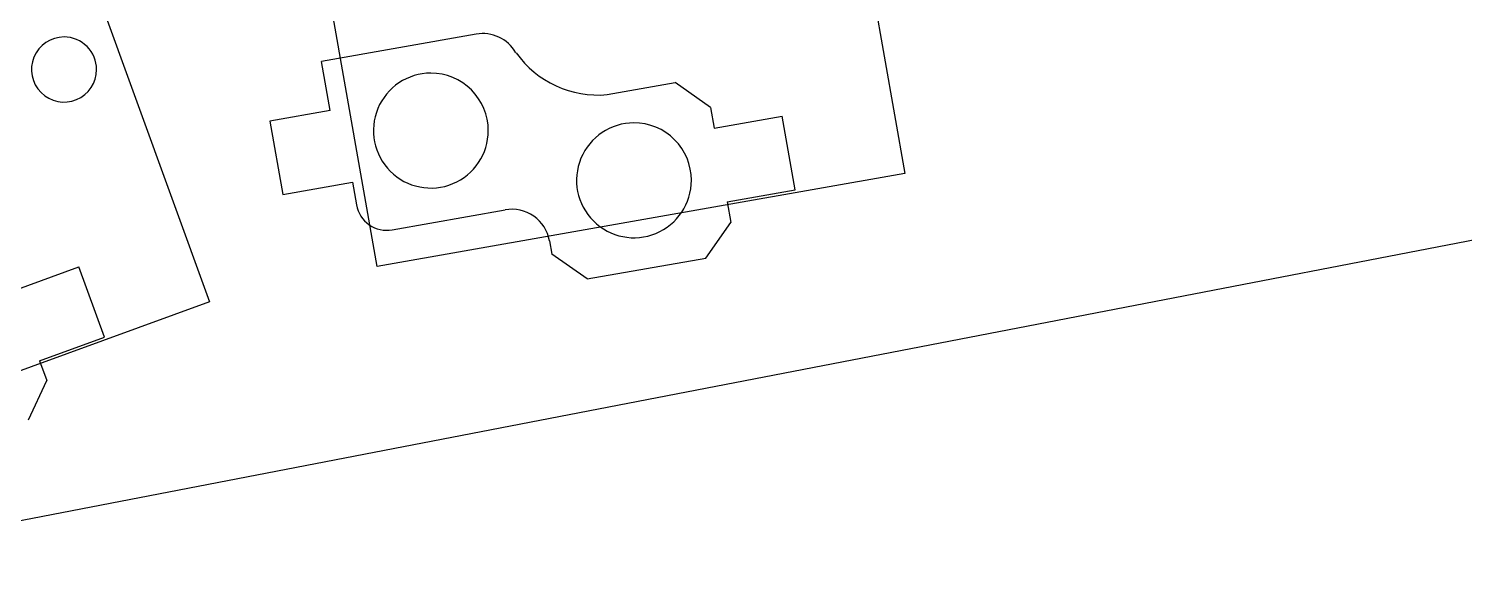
# Model space of a CAD drawing. Header units: millimetres. Extents: x 0 to 277, y 107 to 297.
# Drawn here: x 166.11 to 203.62, y 164.14 to 178.64 of the extents above; entities that cross this region are included whole.
import ezdxf

# ---------------------------------------------------------------- set-up
doc = ezdxf.new("R2010")
doc.units = ezdxf.units.MM
doc.layers.add('Layer_1', color=7, linetype='CONTINUOUS')

msp = doc.modelspace()

# ---------------------------------------------------------------- linework, layer by layer
at = {"layer": 'Layer_1', "color": 7}
for points in [[(189.0009, 174.8673), (175.2136, 172.4362), (172.7825, 186.2236), (186.5698, 188.6546)], [(170.8372, 171.5135), (157.6815, 166.7252), (152.8932, 179.8809), (166.0489, 184.6692)], [(167.0335, 178.42831)], [(167.0335, 178.42831)], [(167.0335, 178.42831)], [(176.61879, 177.4842)], [(176.61879, 177.4842)], [(176.61879, 177.4842)], [(181.9249, 176.1858)], [(181.9249, 176.1858)], [(181.9249, 176.1858)]]:
    msp.add_lwpolyline(points, close=True, dxfattribs=at)
for points in [[(157.2742, 164.1388), (241.6804, 180.4445)], [(177.7995, 178.5024), (173.7578, 177.7898)], [(173.8794, 177.1004), (173.7578, 177.7898)], [(173.9836, 176.5095), (173.8794, 177.1004)], [(181.2257, 176.9234), (182.9984, 177.236)], [(183.9251, 176.5871), (182.9984, 177.236)], [(173.9836, 176.5095), (172.4079, 176.2317)], [(183.9251, 176.5871), (184.0206, 176.0454), (185.7972, 176.3587)], [(184.3593, 174.125), (186.1359, 174.4383), (185.7972, 176.3587)], [(172.4079, 176.2317), (172.7465, 174.3113), (174.5723, 174.6333)], [(174.5723, 174.6333), (174.6765, 174.0424)], [(184.3593, 174.125), (184.4548, 173.5834)], [(175.6033, 173.3935), (178.5577, 173.9144)], [(183.8058, 172.6566), (184.4548, 173.5834)], [(179.7162, 173.1032), (179.7769, 172.7586)], [(180.7037, 172.1096), (179.7769, 172.7586)], [(180.7037, 172.1096), (183.8058, 172.6566)], [(165.5399, 172.3257), (165.728, 171.8089), (167.4232, 172.4259)], [(166.395, 169.9765), (168.0902, 170.5935), (167.4232, 172.4259)], [(166.395, 169.9765), (166.5831, 169.4597)], [(166.1049, 168.4343), (166.5831, 169.4597)]]:
    msp.add_lwpolyline(points, dxfattribs=at)
for points in [[(178.8391, 178.0176), (178.628909, 178.381644), (178.213485, 178.57537), (177.7995, 178.5024)], [(167.0335, 178.42831), (166.689707, 178.42831), (166.379766, 178.221214), (166.248202, 177.903591)], [(167.0335, 178.42831), (166.689707, 178.42831), (166.379766, 178.221214), (166.248202, 177.903591)], [(167.0335, 178.42831), (166.689707, 178.42831), (166.379766, 178.221214), (166.248202, 177.903591)], [(167.634541, 178.179351), (167.475135, 178.338757), (167.258934, 178.42831), (167.0335, 178.42831)], [(167.634541, 178.179351), (167.475135, 178.338757), (167.258934, 178.42831), (167.0335, 178.42831)], [(167.634541, 178.179351), (167.475135, 178.338757), (167.258934, 178.42831), (167.0335, 178.42831)], [(167.8835, 177.57831), (167.8835, 177.803744), (167.793947, 178.019945), (167.634541, 178.179351)], [(167.8835, 177.57831), (167.8835, 177.803744), (167.793947, 178.019945), (167.634541, 178.179351)], [(167.8835, 177.57831), (167.8835, 177.803744), (167.793947, 178.019945), (167.634541, 178.179351)], [(166.248202, 177.903591), (166.116639, 177.585968), (166.189361, 177.220368), (166.432459, 176.977269)], [(166.248202, 177.903591), (166.116639, 177.585968), (166.189361, 177.220368), (166.432459, 176.977269)], [(166.248202, 177.903591), (166.116639, 177.585968), (166.189361, 177.220368), (166.432459, 176.977269)], [(178.8439, 178.0185), (179.385756, 177.254865), (180.293292, 176.8376), (181.2257, 176.9234)], [(167.358781, 176.793012), (167.676404, 176.924576), (167.8835, 177.234517), (167.8835, 177.57831)], [(167.358781, 176.793012), (167.676404, 176.924576), (167.8835, 177.234517), (167.8835, 177.57831)], [(167.358781, 176.793012), (167.676404, 176.924576), (167.8835, 177.234517), (167.8835, 177.57831)], [(176.61879, 177.4842), (176.012097, 177.4842), (175.465142, 177.118737), (175.232971, 176.558225)], [(176.61879, 177.4842), (176.012097, 177.4842), (175.465142, 177.118737), (175.232971, 176.558225)], [(176.61879, 177.4842), (176.012097, 177.4842), (175.465142, 177.118737), (175.232971, 176.558225)], [(177.67945, 177.04486), (177.398146, 177.326165), (177.016615, 177.4842), (176.61879, 177.4842)], [(177.67945, 177.04486), (177.398146, 177.326165), (177.016615, 177.4842), (176.61879, 177.4842)], [(177.67945, 177.04486), (177.398146, 177.326165), (177.016615, 177.4842), (176.61879, 177.4842)], [(178.11879, 175.9842), (178.11879, 176.382025), (177.960755, 176.763556), (177.67945, 177.04486)], [(178.11879, 175.9842), (178.11879, 176.382025), (177.960755, 176.763556), (177.67945, 177.04486)], [(178.11879, 175.9842), (178.11879, 176.382025), (177.960755, 176.763556), (177.67945, 177.04486)], [(166.432459, 176.977269), (166.675558, 176.734171), (167.041158, 176.661449), (167.358781, 176.793012)], [(166.432459, 176.977269), (166.675558, 176.734171), (167.041158, 176.661449), (167.358781, 176.793012)], [(166.432459, 176.977269), (166.675558, 176.734171), (167.041158, 176.661449), (167.358781, 176.793012)], [(175.232971, 176.558225), (175.000799, 175.997714), (175.129133, 175.352537), (175.55813, 174.92354)], [(175.232971, 176.558225), (175.000799, 175.997714), (175.129133, 175.352537), (175.55813, 174.92354)], [(175.232971, 176.558225), (175.000799, 175.997714), (175.129133, 175.352537), (175.55813, 174.92354)], [(177.192815, 174.598381), (177.753327, 174.830552), (178.11879, 175.377507), (178.11879, 175.9842)], [(177.192815, 174.598381), (177.753327, 174.830552), (178.11879, 175.377507), (178.11879, 175.9842)], [(177.192815, 174.598381), (177.753327, 174.830552), (178.11879, 175.377507), (178.11879, 175.9842)], [(181.9249, 176.1858), (181.318207, 176.1858), (180.771252, 175.820337), (180.539081, 175.259825)], [(181.9249, 176.1858), (181.318207, 176.1858), (180.771252, 175.820337), (180.539081, 175.259825)], [(181.9249, 176.1858), (181.318207, 176.1858), (180.771252, 175.820337), (180.539081, 175.259825)], [(182.98556, 175.74646), (182.704256, 176.027765), (182.322725, 176.1858), (181.9249, 176.1858)], [(182.98556, 175.74646), (182.704256, 176.027765), (182.322725, 176.1858), (181.9249, 176.1858)], [(182.98556, 175.74646), (182.704256, 176.027765), (182.322725, 176.1858), (181.9249, 176.1858)], [(183.4249, 174.6858), (183.4249, 175.083625), (183.266865, 175.465156), (182.98556, 175.74646)], [(183.4249, 174.6858), (183.4249, 175.083625), (183.266865, 175.465156), (182.98556, 175.74646)], [(183.4249, 174.6858), (183.4249, 175.083625), (183.266865, 175.465156), (182.98556, 175.74646)], [(180.539081, 175.259825), (180.306909, 174.699314), (180.435243, 174.054137), (180.86424, 173.62514)], [(180.539081, 175.259825), (180.306909, 174.699314), (180.435243, 174.054137), (180.86424, 173.62514)], [(180.539081, 175.259825), (180.306909, 174.699314), (180.435243, 174.054137), (180.86424, 173.62514)], [(175.55813, 174.92354), (175.987127, 174.494543), (176.632304, 174.366209), (177.192815, 174.598381)], [(175.55813, 174.92354), (175.987127, 174.494543), (176.632304, 174.366209), (177.192815, 174.598381)], [(175.55813, 174.92354), (175.987127, 174.494543), (176.632304, 174.366209), (177.192815, 174.598381)], [(182.498925, 173.299981), (183.059437, 173.532152), (183.4249, 174.079107), (183.4249, 174.6858)], [(182.498925, 173.299981), (183.059437, 173.532152), (183.4249, 174.079107), (183.4249, 174.6858)], [(182.498925, 173.299981), (183.059437, 173.532152), (183.4249, 174.079107), (183.4249, 174.6858)], [(174.6765, 174.0424), (174.71335, 173.833448), (174.831697, 173.647693), (175.005506, 173.526)], [(179.304965, 173.748747), (179.087701, 173.900879), (178.8189, 173.960466), (178.5577, 173.9144)], [(179.7162, 173.1032), (179.670156, 173.364404), (179.522229, 173.596616), (179.304965, 173.748747)], [(175.005506, 173.526), (175.179316, 173.404308), (175.394349, 173.356646), (175.6033, 173.3935)], [(180.86424, 173.62514), (181.293237, 173.196143), (181.938414, 173.067809), (182.498925, 173.299981)], [(180.86424, 173.62514), (181.293237, 173.196143), (181.938414, 173.067809), (182.498925, 173.299981)], [(180.86424, 173.62514), (181.293237, 173.196143), (181.938414, 173.067809), (182.498925, 173.299981)]]:
    msp.add_open_spline(points, degree=3, dxfattribs=at)

doc.saveas('drawing.dxf')
